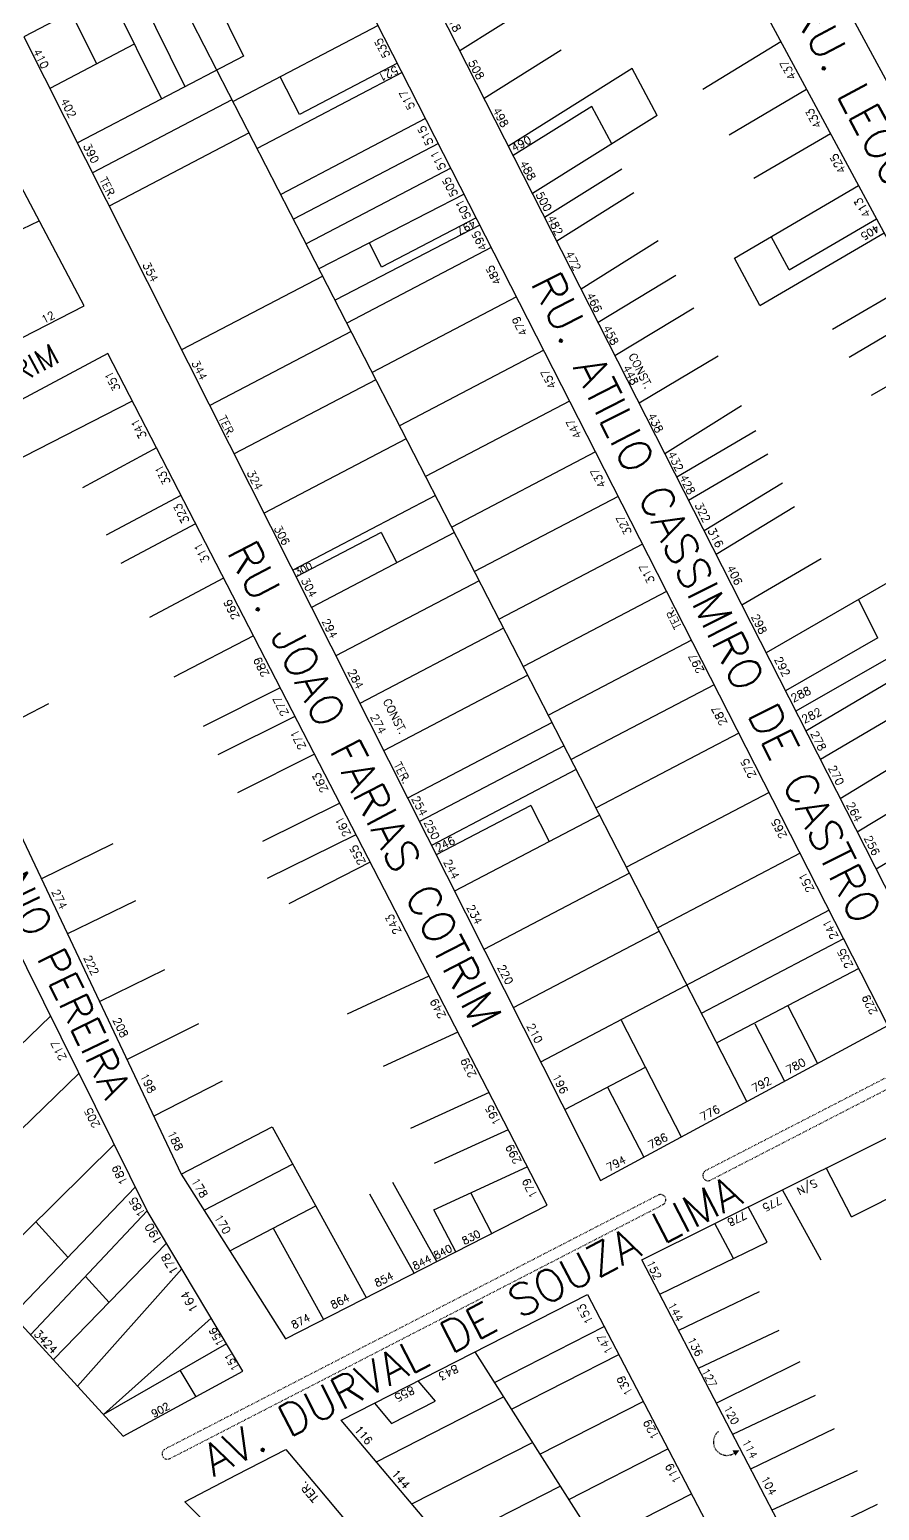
# Model space of a CAD drawing. Extents: x 714896 to 749292, y 8417558 to 8447149.
# Drawn here: x 737199.3 to 737358.6, y 8427139.5 to 8427417.1 of the extents above; entities that cross this region are included whole.
import ezdxf

# ---------------------------------------------------------------- set-up
doc = ezdxf.new("R2010")
doc.units = 0
doc.header["$MEASUREMENT"] = 0
doc.linetypes.add('ACAD_ISO03W100', pattern=[30, 12, -18])
for name, color, linetype in [('LOTE', 7, 'CONTINUOUS'), ('NUM-PORTA', 7, 'CONTINUOUS'), ('QUADRA', 6, 'CONTINUOUS'), ('TEXTO', 7, 'CONTINUOUS'), ('TEXTODERUA', 3, 'CONTINUOUS')]:
    doc.layers.add(name, color=color, linetype=linetype)
doc.styles.add('ROMANS', font='ROMANS.SHX', dxfattribs={"height": 1.5})

msp = doc.modelspace()

# ---------------------------------------------------------------- hatches: boundary and pattern name
at = {"layer": 'LOTE'}
msp.add_hatch(color=7, dxfattribs=at).paths.add_polyline_path([(737332.35, 8427150.81), (737331.04, 8427150.81), (737331.57, 8427149.76)])

# ---------------------------------------------------------------- linework, layer by layer
at = {"layer": 'LOTE', "color": 7}
for p, q in [((737229.48, 8427432.11, 517.29), (737239.33, 8427412.14, 518.48)), ((737333.75, 8427216.17), (737224.16, 8427429.33, 517.29)), ((737218.53, 8427426.37, 517.3), (737228.38, 8427406.41, 518.49)), ((737214.1, 8427424.06, 517.3), (737223.95, 8427404.09, 518.49)), ((737294.27, 8427422.08, 520.22), (737279.94, 8427413.09, 520.5)), ((737207.01, 8427420.35, 517.3), (737211.79, 8427410.65, 517.88)), ((737264.63, 8427417.84, 517.31), (737237.4, 8427403.59, 517.31)), ((737218.88, 8427414.36, 519.14), (737203.05, 8427406.07, 519.14)), ((737325.47, 8427405.93, 520.21), (737340.12, 8427414.86, 520.36)), ((737239.33, 8427412.14, 519.15), (737208.2, 8427395.85, 519.15)), ((737268.22, 8427410.8, 517.31), (737249.87, 8427401.2, 517.31)), ((737298.94, 8427413.23, 520.27), (737284.48, 8427404.18, 520.5)), ((737269.13, 8427409.02, 517.31), (737241.92, 8427394.78, 517.31)), ((737249.87, 8427401.2, 437.93), (737246.26, 8427408.23, 454.99)), ((737312.2, 8427409.78, 520.13), (737289.01, 8427395.26, 520.5)), ((737330.42, 8427397.34, 520.22), (737344.93, 8427405.95, 520.36)), ((737237.16, 8427403.93, 519.16), (737211.02, 8427390.25, 519.16)), ((737304.65, 8427402.7, 520.26), (737289.92, 8427393.48, 520.5)), ((737273.51, 8427400.42, 517.31), (737246.34, 8427386.2, 517.31)), ((737316.94, 8427401, 520.13), (737293.54, 8427386.35, 520.5)), ((737240.41, 8427397.73, 519.16), (737214.17, 8427384, 519.16)), ((737335.02, 8427389.23, 520.22), (737349.43, 8427397.62, 520.36)), ((737275.89, 8427395.77, 517.31), (737248.74, 8427381.56, 517.31)), ((737278.25, 8427391.13, 517.31), (737251.1, 8427376.93, 517.31)), ((737310.28, 8427390.95, 520.27), (737295.81, 8427381.89, 520.5)), ((737280.73, 8427386.26, 517.31), (737253.51, 8427372.23, 517.97)), ((737312.55, 8427386.49, 520.27), (737298.08, 8427377.44, 520.5)), ((737331.39, 8427374.23, 520.14), (737354.68, 8427387.9, 520.36)), ((737190.19, 8427376.05, 518.18), (737201.06, 8427381.25, 518.73)), ((737283.69, 8427380.45, 517.31), (737256.54, 8427366.36, 518.03)), ((737283, 8427381.8, 517.31), (737265.25, 8427372.59, 517.31)), ((737341.66, 8427372.04, 520.2), (737358.07, 8427381.62, 520.36)), ((737317.13, 8427377.49, 520.27), (737302.66, 8427368.43, 520.5)), ((737336.17, 8427365.37, 520.36), (737359.49, 8427378.98, 520.36)), ((737285.82, 8427376.27, 517.31), (737258.73, 8427362.09, 517.31)), ((737254.2, 8427370.9, 519.18), (737227.75, 8427357.07, 519.18)), ((737320.41, 8427371, 520.27), (737305.83, 8427362.2, 520.5)), ((737349.76, 8427360.93, 520.21), (737364.59, 8427369.54, 520.36)), ((737290.55, 8427366.98, 517.31), (737263.5, 8427352.82, 517.31)), ((737323.79, 8427364.87, 520.27), (737309, 8427355.97, 520.5)), ((737352.94, 8427355.72, 520.21), (737367.42, 8427364.29, 520.36)), ((737259.55, 8427360.5, 519.18), (737233.02, 8427346.62, 519.18)), ((737295.65, 8427356.99, 517.31), (737268.62, 8427342.85, 517.31)), ((737328.36, 8427355.91, 520.26), (737313.54, 8427347.04, 520.5)), ((737357.13, 8427348.55, 520.2), (737371.47, 8427356.79, 520.36)), ((737264.19, 8427351.47, 519.18), (737237.59, 8427337.55, 519.18)), ((737218.51, 8427347.42, 517.55), (737191.66, 8427333.74, 517.75)), ((737300.5, 8427347.47, 517.31), (737273.51, 8427333.34, 517.31)), ((737332.75, 8427346.55, 520.26), (737318.35, 8427337.58, 520.5)), ((737335.43, 8427341.86, 520.25), (737320.6, 8427333.17, 520.5)), ((737223.03, 8427338.68, 517.55), (737209.14, 8427331.21, 517.64)), ((737269.88, 8427340.39, 519.18), (737243.2, 8427326.43, 519.18)), ((737305.35, 8427337.94), (737278.4, 8427323.84)), ((737337.65, 8427337.49, 520.25), (737322.82, 8427328.8, 520.5)), ((737340.42, 8427332.09, 520.24), (737325.71, 8427323.13, 520.5)), ((737227.61, 8427329.79, 517.55), (737213.58, 8427322.33, 517.61)), ((737275.36, 8427329.74, 519.18), (737248.59, 8427315.74, 519.18)), ((737309.61, 8427329.58, 517.31), (737282.68, 8427315.49, 517.31)), ((737342.69, 8427327.63, 520.24), (737327.97, 8427318.68, 520.5)), ((737230.36, 8427324.46, 517.55), (737216.34, 8427317, 517.61)), ((737265.17, 8427322.83, 519.18), (737249.22, 8427314.49, 519.18)), ((737278.92, 8427322.81), (737252.1, 8427308.77)), ((737314.15, 8427320.67, 517.31), (737287.26, 8427306.6, 517.31)), ((737347.64, 8427317.92, 520.22), (737332.79, 8427309.21, 520.5)), ((737235.63, 8427314.26, 517.55), (737221.71, 8427306.9, 517.6)), ((737283.56, 8427313.79, 519.19), (737256.67, 8427299.71, 519.19)), ((737363.32, 8427315.27, 519.99), (737337.33, 8427300.29, 520.5)), ((737318.69, 8427311.76, 517.31), (737291.83, 8427297.71, 517.31)), ((737241.2, 8427303.46, 517.55), (737226.3, 8427295.68, 517.58)), ((737288.13, 8427304.9, 519.19), (737261.17, 8427290.79, 519.19)), ((737323.34, 8427302.64, 517.31), (737296.51, 8427288.6, 517.31)), ((737358.3, 8427303.1, 520.12), (737340.96, 8427293.16, 520.5)), ((737368.93, 8427304.25, 519.92), (737342.91, 8427289.33, 520.5)), ((737292.66, 8427296.08, 519.2), (737265.63, 8427281.93, 519.2)), ((737327.6, 8427294.28, 517.31), (737300.8, 8427280.25, 517.31)), ((737362.03, 8427295.76, 520.07), (737344.8, 8427285.6, 520.5)), ((737373.38, 8427295.51, 519.86), (737347.52, 8427280.25, 520.5)), ((737246.25, 8427293.69, 517.55), (737231.81, 8427286.49, 517.47)), ((737189.21, 8427283.73, 518.74), (737202.87, 8427290.79, 517.95)), ((737249, 8427288.35, 517.55), (737234.55, 8427281.16, 517.47)), ((737297.24, 8427287.19, 519.2), (737270.13, 8427273, 519.2)), ((737332.22, 8427285.22, 517.31), (737305.45, 8427271.21, 517.31)), ((737252.67, 8427281.25, 517.55), (737238.23, 8427274.05, 517.47)), ((737299.47, 8427282.85, 519.2), (737272.33, 8427268.65, 519.2)), ((737365.5, 8427281.6, 520.1), (737351.25, 8427272.92, 520.5)), ((737301.75, 8427278.4, 519.2), (737274.58, 8427264.18, 519.2)), ((737368.93, 8427275.45, 520.05), (737354.44, 8427266.66, 520.5)), ((737257.39, 8427272.09, 517.55), (737242.94, 8427264.89, 517.47)), ((737337.9, 8427274.07, 517.31), (737311.17, 8427260.08, 517.31)), ((737293.2, 8427271.67, 519.2), (737275.48, 8427262.4, 519.2)), ((737306.15, 8427269.84, 519.2), (737278.91, 8427255.59, 519.2)), ((737373.01, 8427268.64, 519.97), (737357.99, 8427259.69, 520.5)), ((737201.41, 8427257.94, 518.74), (737214.89, 8427264.53, 517.87)), ((737260.44, 8427266.18, 517.55), (737243.82, 8427257.95, 517.45)), ((737263.1, 8427261.02, 517.55), (737247.83, 8427253.25, 517.42)), ((737343.7, 8427262.69, 517.31), (737317.01, 8427248.72, 517.31)), ((737311.74, 8427258.97, 519.21), (737284.42, 8427244.67, 519.21)), ((737206.31, 8427247.58, 518.74), (737219.18, 8427253.87, 517.84)), ((737349.14, 8427252.01, 517.31), (737295.07, 8427223.54, 519.21)), ((737317.33, 8427248.1, 519.21), (737289.92, 8427233.75, 519.21)), ((737351.87, 8427246.66, 517.31), (737325.18, 8427232.69, 517.31)), ((737212.33, 8427234.9, 518.74), (737224.61, 8427240.94, 517.76)), ((737274.12, 8427239.68, 517.55), (737258.79, 8427232.52, 517.29)), ((737354.71, 8427241.09, 517.31), (737328.09, 8427227.16, 517.31)), ((737341.39, 8427234.09, 0.27), (737346.95, 8427223.29)), ((737203.21, 8427232.2, 515.12), (737191.76, 8427221.13, 515.24)), ((737217.48, 8427224.02, 518.74), (737230.95, 8427230.79, 517.59)), ((737310.14, 8427231.43, 0.54), (737321.43, 8427209.52)), ((737335.23, 8427230.76, 0.27), (737340.79, 8427219.96)), ((737279.56, 8427229.14, 517.55), (737265.55, 8427222.71, 517.22)), ((737314.69, 8427222.57, 518.68), (737299.57, 8427214.61, 519.21)), ((737208.51, 8427221.43, 515.12), (737179.93, 8427193.8, 515.42)), ((737222.51, 8427213.4, 518.74), (737235.43, 8427220.05, 517.44)), ((737285.39, 8427217.84, 517.55), (737270.69, 8427211.11, 517.08)), ((737307.62, 8427218.85, 0.33), (737314.39, 8427205.72)), ((737227.66, 8427202.54, 517.52), (737244.72, 8427211.43, 517.25)), ((737244.72, 8427211.43, 517.25), (737262.38, 8427179.43, 515.82)), ((737288.98, 8427210.88, 517.55), (737275.11, 8427204.57, 516.93)), ((737215.13, 8427208.13, 515.12), (737189.73, 8427183.07, 515.42)), ((737231.95, 8427195.78, 517.52), (737248.57, 8427204.44, 517.26)), ((737275.05, 8427195.84, 516.6), (737292.56, 8427203.94, 517.55)), ((737353.38, 8427194.57, 515.44), (737348.63, 8427203.71, 515.37)), ((737353.38, 8427194.57, 515.45), (737372.87, 8427204.43, 515.38)), ((737275.59, 8427186.15, 515.82), (737267.34, 8427200.98, 516.86)), ((737271.36, 8427184, 515.82), (737263.03, 8427198.79, 516.86)), ((737285.93, 8427191.42, 515.82), (737281.96, 8427199.04, 516.57)), ((737347.66, 8427186.41, 515.53), (737340.4, 8427199.62, 515.37)), ((737221.3, 8427195.7, 514.81), (737199.44, 8427172.46, 515.42)), ((737236.77, 8427188.18, 517.52), (737252.91, 8427196.59, 517.27)), ((737279.16, 8427187.97, 515.82), (737275.05, 8427195.84, 516.6)), ((737337.55, 8427189.8, 515.53), (737334, 8427196.44, 515.37)), ((737244.93, 8427192.43, 516.58), (737254.37, 8427175.34, 515.82)), ((737331.25, 8427186.75, 515.53), (737327.73, 8427193.32, 515.37)), ((737224.92, 8427189.62, 514.49), (737203.7, 8427167.79, 515.42)), ((737317.4, 8427180.03, 516.39), (737337.55, 8427189.8, 515.53)), ((737227.79, 8427184.81, 514.49), (737208.23, 8427162.84, 515.42)), ((737336.01, 8427180.48, 515.68), (737320.94, 8427173.23, 516.39)), ((737233.3, 8427175.56, 514.49), (737213.09, 8427157.52, 515.42)), ((737286.39, 8427163.49), (737306.98, 8427173.98)), ((737339.74, 8427173.23, 515.73), (737324.63, 8427166.14, 516.39)), ((737236.17, 8427170.76, 514.81), (737213.09, 8427157.52, 515.42)), ((737282.75, 8427169.23, 515.35), (737334.17, 8427088.42, 513.43)), ((737289.58, 8427158.48), (737309.72, 8427168.74)), ((737343.67, 8427167.38, 515.74), (737328.01, 8427159.65, 516.39)), ((737264.27, 8427148.64), (737288.12, 8427160.79)), ((737346.53, 8427161.04, 515.75), (737331.06, 8427153.77, 516.39)), ((737294.93, 8427150.07), (737314.31, 8427159.94)), ((737350.09, 8427154.84, 515.75), (737334.44, 8427147.28, 516.39)), ((737270.92, 8427140.76), (737293.53, 8427152.28)), ((737300.33, 8427141.6), (737318.93, 8427151.07)), ((737354.39, 8427146.92, 515.75), (737338.44, 8427139.59, 516.39)), ((737277.32, 8427133.18), (737298.74, 8427144.09)), ((737305.46, 8427133.53), (737323.33, 8427142.64)), ((737358.18, 8427140.64, 515.73), (737341.98, 8427132.8, 516.39))]:
    msp.add_line(p, q, dxfattribs=at)
at = {"layer": 'LOTE', "color": 7, "flags": 128}
for points, elevation in [([(737316.94, 8427401), (737312.2, 8427409.78)], 520.36), ([(737308.44, 8427395.68), (737304.65, 8427402.7)], 520.36), ([(737341.66, 8427372.04), (737338.29, 8427378.28)], 520.36), ([(737265.25, 8427372.59), (737262.96, 8427377.1)], 517.31), ([(737336.17, 8427365.37), (737331.39, 8427374.23)], 520.36), ([(737265.17, 8427322.83), (737268.09, 8427317.14)], 519.18), ([(737358.3, 8427303.1), (737354.64, 8427310.27)], 520.5), ([(737293.2, 8427271.67), (737296.68, 8427264.89)], 519.2)]:
    msp.add_lwpolyline(points, dxfattribs=dict(at, elevation=elevation))
at = {"layer": 'LOTE', "color": 7, "linetype": 'ACAD_ISO03W100', "ltscale": 0.01}
msp.add_lwpolyline([(737425.29, 8427254.35), (737326.02, 8427203.21), (737326.02, 8427203.21), (737325.84, 8427203.1), (737325.66, 8427202.91), (737325.55, 8427202.71), (737325.49, 8427202.49), (737325.47, 8427202.29), (737325.51, 8427202.04), (737325.61, 8427201.81), (737325.75, 8427201.63), (737325.93, 8427201.48), (737326.14, 8427201.38), (737326.35, 8427201.33), (737326.59, 8427201.33), (737326.82, 8427201.38), (737327.01, 8427201.48), (737426.21, 8427252.57)], dxfattribs=at)
at = {"layer": 'LOTE', "color": 7, "linetype": 'CONTINUOUS', "flags": 128}
for points, elevation in [([(737196.06, 8427176.15), (737219.08, 8427200.18)], 515.42), ([(737272.04, 8427163.8), (737275.27, 8427159.98)], 515.35)]:
    msp.add_lwpolyline(points, dxfattribs=dict(at, elevation=elevation))
at = {"layer": 'LOTE', "color": 7, "linetype": 'ACAD_ISO03W100', "ltscale": 0.01}
msp.add_lwpolyline([(737225.62, 8427149.27), (737299.96, 8427187.54), (737318, 8427196.83), (737318.18, 8427196.95), (737318.36, 8427197.14), (737318.47, 8427197.34), (737318.53, 8427197.56), (737318.55, 8427197.76), (737318.51, 8427198.01), (737318.41, 8427198.24), (737318.27, 8427198.42), (737318.09, 8427198.57), (737317.88, 8427198.67), (737317.67, 8427198.72), (737317.42, 8427198.72), (737317.2, 8427198.67), (737317, 8427198.57), (737299.05, 8427189.32), (737224.62, 8427151.01), (737224.45, 8427150.9), (737224.26, 8427150.71), (737224.15, 8427150.5), (737224.09, 8427150.29), (737224.08, 8427150.09), (737224.11, 8427149.84), (737224.21, 8427149.61), (737224.35, 8427149.43), (737224.54, 8427149.27), (737224.74, 8427149.17), (737224.95, 8427149.12), (737225.2, 8427149.12), (737225.42, 8427149.18)], close=True, dxfattribs=at)
at = {"layer": 'LOTE', "color": 7, "linetype": 'CONTINUOUS', "flags": 128}
for points in [[(737200.41, 8427193.61), (737206.44, 8427186.98)], [(737209.71, 8427183.38), (737214.14, 8427178.52)], [(737230.45, 8427160.84), (737227.5, 8427165.79)], [(737263.9, 8427159.64), (737267.13, 8427155.82)], [(737267.13, 8427155.82), (737275.27, 8427159.98)]]:
    msp.add_lwpolyline(points, dxfattribs=at)
at = {"layer": 'LOTE', "color": 7, "linetype": 'ACAD_ISO03W100', "ltscale": 0.005}
msp.add_arc((737329.98, 8427152.36), 2.52, 128.2877, 311.0133, dxfattribs=at)
at = {"layer": 'QUADRA', "color": 6}
for points in [[(737422.67, 8427261.98), (737367.43, 8427364.29), (737308.73, 8427473), (737261.76, 8427448.82), (737318.35, 8427337.58), (737370.21, 8427235.66)], [(737368.18, 8427213.43), (737437.84, 8427079.91), (737384.15, 8427051.76), (737314.04, 8427186.51), (737368.18, 8427213.43)], [(737303.85, 8427179.99), (737373.28, 8427046.84), (737357.44, 8427038.22), (737257.66, 8427156.46), (737303.85, 8427179.99)]]:
    msp.add_lwpolyline(points, close=True, dxfattribs=at)
at = {"layer": 'QUADRA', "color": 6, "linetype": 'CONTINUOUS'}
for points in [[(737486.56, 8427296.34), (737434.77, 8427269.43), (737349.65, 8427426.46), (737403.85, 8427455.82), (737486.56, 8427296.34)], [(737252.1, 8427308.77), (737306.26, 8427201.34), (737360.15, 8427230.41), (737305.35, 8427337.94), (737251.5, 8427443.63), (737198.18, 8427415.73)], [(737209.48, 8427365.3), (737183.94, 8427413.63), (737076.34, 8427357.37), (737084.21, 8427333.19), (737098.98, 8427297.32), (737108.08, 8427283.5), (737132.63, 8427246.46), (737152.15, 8427223.98), (737191.49, 8427258.42), (737158.68, 8427327.48), (737154.18, 8427336.96)], [(737296.31, 8427196.71), (737213.89, 8427356.38), (737166.71, 8427331.2), (737227.66, 8427202.54), (737247.21, 8427171.7), (737296.31, 8427196.71)], [(737195.46, 8427247.76), (737182.69, 8427238.97), (737158.95, 8427216.75), (737216.8, 8427153.46), (737239.24, 8427165.6), (737221.3, 8427195.7), (737195.46, 8427247.76)], [(737247.28, 8427150.95), (737253.02, 8427144.15), (737258.88, 8427137.2), (737264.69, 8427130.32), (737269.85, 8427124.2), (737275.01, 8427118.09), (737279.77, 8427112.45), (737284.06, 8427107.36), (737288.55, 8427102.04), (737293.16, 8427096.57), (737297.58, 8427091.34), (737290.23, 8427088.45), (737283.28, 8427085.73), (737273.43, 8427095.67), (737265.7, 8427103.47), (737258.65, 8427110.59), (737253.07, 8427116.22), (737247.39, 8427121.96), (737241.05, 8427128.35), (737234.92, 8427134.54), (737228.38, 8427141.14), (737238.06, 8427146.17), (737247.28, 8427150.95)]]:
    msp.add_lwpolyline(points, close=True, dxfattribs=at)

# ---------------------------------------------------------------- texts
at = {"layer": 'NUM-PORTA', "color": 7, "style": 'ROMANS'}
for s, height, rotation, p in [('518', 1.504, 296.6541, (737277.14, 8427419.92)), ('535', 1.5, 116.9988, (737266.91, 8427412.24)), ('410', 1.501, 296.9289, (737199.85, 8427413.02)), ('508', 1.5, 298.2703, (737281.44, 8427410.93)), ('437', 1.52, 118.6034, (737343.05, 8427408.14)), ('521', 1.5, 206.9988, (737267.91, 8427410.36)), ('517', 1.5, 116.9981, (737271.56, 8427402.54)), ('402', 1.498, 297.0149, (737204.98, 8427403.75)), ('498', 1.504, 298.2703, (737286, 8427401.99)), ('433', 1.52, 118.6044, (737347.84, 8427399.07)), ('515', 1.5, 116.999, (737275.01, 8427395.83, -517.31)), ('490', 1.504, 28.2703, (737290.09, 8427394.12)), ('390', 1.498, 297.0149, (737209.25, 8427395.28)), ('511', 1.5, 116.999, (737277.37, 8427391.19, -517.31)), ('488', 1.504, 298.2703, (737291.09, 8427392.05)), ('425', 1.52, 118.602, (737352.4, 8427390.6)), ('505', 1.5, 116.9983, (737279.63, 8427386.2)), ('500', 1.504, 298.2703, (737294.08, 8427386.22)), ('501', 1.5, 116.9986, (737282.08, 8427382)), ('413', 1.52, 120.9481, (737357.05, 8427382.42)), ('497', 1.4, 206.9986, (737282.44, 8427381.5)), ('482', 1.504, 296.5923, (737296.23, 8427381.81)), ('405', 1.4, 210.6625, (737358.04, 8427380.59)), ('495', 1.5, 116.9978, (737285.13, 8427376.14)), ('472', 1.504, 296.5923, (737299.61, 8427375.15)), ('354', 1.496, 297.0709, (737220.38, 8427373.01)), ('485', 1.5, 116.998, (737287.79, 8427369.66)), ('466', 1.504, 296.5923, (737303.58, 8427367.35)), ('12', 1.451, 27.2343, (737201.93, 8427361.97)), ('479', 1.5, 116.9982, (737292.69, 8427360.1)), ('458', 1.504, 296.5923, (737306.7, 8427361.22)), ('351', 1.514, 117.096, (737216.34, 8427349.76)), ('344', 1.496, 297.067, (737229.56, 8427354.63)), ('457', 1.5, 116.9992, (737298.08, 8427350.18)), ('448', 1.504, 296.5867, (737310.4, 8427353.74)), ('438', 1.504, 296.5903, (737315.06, 8427344.78)), ('341', 1.514, 117.096, (737221.26, 8427340.86)), ('447', 1.5, 116.9991, (737302.85, 8427340.87)), ('432', 1.504, 296.5937, (737318.83, 8427337.57, -520.5)), ('331', 1.518, 116.9906, (737225.75, 8427332.2)), ('324', 1.496, 297.0706, (737239.95, 8427334.03)), ('437', 1.499, 116.9981, (737307.41, 8427331.61)), ('428', 1.504, 296.5937, (737321.05, 8427333.21, -520.5)), ('323', 1.518, 116.9906, (737229.27, 8427324.98)), ('322', 1.504, 296.6011, (737323.91, 8427328.01, -520.5)), ('327', 1.499, 116.9981, (737312.21, 8427322.85)), ('306', 1.496, 297.0748, (737245.02, 8427323.67)), ('316', 1.504, 296.6011, (737326.33, 8427323.26, -520.5)), ('311', 1.518, 116.9906, (737233.07, 8427317.62)), ('300', 1.3, 27.0678, (737249.42, 8427314.63)), ('317', 1.499, 116.9981, (737316.52, 8427313.73)), ('406', 1.504, 296.6011, (737329.9, 8427316.24)), ('304', 1.496, 297.0678, (737250.1, 8427313.9)), ('266', 1.518, 116.9898, (737238.67, 8427307)), ('294', 1.496, 297.0609, (737254, 8427306.21)), ('298', 1.504, 296.5984, (737334.5, 8427307.06)), ('297', 1.5, 116.9931, (737325.79, 8427296.89)), ('289', 1.518, 116.9898, (737244.24, 8427296.21)), ('284', 1.496, 297.0609, (737258.84, 8427296.75)), ('292', 1.504, 296.6097, (737338.85, 8427299.07)), ('277', 1.518, 116.9981, (737247.9, 8427288.88, -517.55)), ('288', 1.504, 26.6097, (737342.45, 8427290.96)), ('274', 1.496, 297.0609, (737263.1, 8427288.3)), ('287', 1.499, 116.9931, (737330.11, 8427287.09)), ('282', 1.504, 26.6097, (737344.47, 8427286.99)), ('271', 1.518, 116.9981, (737251.16, 8427282.58, -517.55)), ('278', 1.504, 296.599, (737345.61, 8427285.17)), ('275', 1.499, 116.9857, (737335.55, 8427277.23)), ('263', 1.518, 116.9981, (737255.32, 8427274.52, -517.55)), ('270', 1.504, 296.6028, (737348.94, 8427278.71)), ('254', 1.496, 297.0697, (737270.82, 8427272.95)), ('264', 1.504, 296.6093, (737352.35, 8427271.85)), ('261', 1.517, 117.005, (737259.56, 8427266.28)), ('265', 1.499, 116.9857, (737341.3, 8427265.94)), ('250', 1.496, 297.0697, (737273.12, 8427268.49)), ('255', 1.517, 117.0074, (737262.29, 8427260.97)), ('246', 1.496, 27.0597, (737275.78, 8427262.86, 519.2)), ('256', 1.504, 296.6093, (737355.65, 8427265.56)), ('244', 1.496, 297.0597, (737276.82, 8427261.09)), ('251', 1.499, 116.9857, (737346.42, 8427255.85)), ('274', 1.503, 295.5155, (737203.34, 8427255.51)), ('234', 1.496, 297.0626, (737281.13, 8427252.6)), ('243', 1.517, 117.0074, (737268.99, 8427247.99)), ('241', 1.498, 116.9489, (737350.92, 8427247.05, -517.31)), ('235', 1.498, 116.9489, (737353.69, 8427241.61, -517.31)), ('222', 1.503, 295.5536, (737209.31, 8427243.13)), ('220', 1.496, 297.065, (737286.92, 8427241.34)), ('229', 1.497, 116.8615, (737358.27, 8427232.95)), ('249', 1.517, 116.9915, (737277.36, 8427232.21)), ('208', 1.503, 295.5868, (737214.8, 8427231.45)), ('210', 1.496, 297.0555, (737292.42, 8427230.32)), ('217', 1.515, 116.6362, (737206.25, 8427224.33)), ('239', 1.517, 116.9915, (737283.09, 8427221.11)), ('780', 1.485, 27.512, (737341.55, 8427221.3)), ('198', 1.502, 296.104, (737219.95, 8427221)), ('196', 1.496, 297.0555, (737297.2, 8427220.84)), ('792', 1.485, 27.512, (737335.12, 8427217.83)), ('205', 1.515, 116.6362, (737212.52, 8427211.7)), ('195', 1.516, 116.9809, (737287.69, 8427212.23)), ('776', 1.486, 27.6029, (737325.45, 8427212.49)), ('188', 1.502, 296.104, (737225.05, 8427210.24)), ('299', 1.514, 116.9575, (737291.51, 8427204.92)), ('786', 1.486, 27.6029, (737315.69, 8427207.23)), ('794', 1.486, 27.6029, (737307.88, 8427203.01)), ('189', 1.515, 116.6362, (737217.66, 8427201.03)), ('178', 1.502, 299.9928, (737229.53, 8427201.27)), ('179', 1.499, 116.7958, (737294.57, 8427198.54)), ('S/N', 1.452, 206.6419, (737346.48, 8427201.68)), ('185', 1.5, 120.201, (737221.01, 8427195.11)), ('775', 1.453, 206.6273, (737339.82, 8427198.43)), ('170', 1.502, 299.9928, (737233.84, 8427194.47)), ('778', 1.453, 206.6273, (737333.27, 8427195.67)), ('190', 1.583, 120.201, (737224.15, 8427190.04)), ('830', 1.4, 26.9989, (737280.76, 8427189.29)), ('840', 1.4, 26.9989, (737275.44, 8427186.56, -0.03)), ('178', 1.593, 120.049, (737227.26, 8427184.36)), ('844', 1.438, 26.9989, (737271.49, 8427184.55, -0.03)), ('152', 1.452, 296.0623, (737314.86, 8427185.96)), ('854', 1.438, 27.0733, (737264.37, 8427181.35)), ('164', 1.621, 119.5233, (737230.93, 8427177.22)), ('153', 1.528, 117.7954, (737304.98, 8427174.95)), ('144', 1.451, 297.3218, (737318.88, 8427178.05)), ('3424', 1.515, 313.6687, (737199.95, 8427172.52)), ('156', 1.4, 118.4085, (737235.74, 8427170.81)), ('147', 1.524, 117.6098, (737308.71, 8427169.34)), ('136', 1.451, 297.328, (737322.56, 8427171.52)), ('151', 1.4, 118.4085, (737238.58, 8427166.14)), ('843', 1.5, 206.9028, (737279.19, 8427166.92)), ('139', 1.524, 117.6174, (737312.38, 8427161.53)), ('127', 1.451, 297.4334, (737325.18, 8427165.7)), ('855', 1.5, 206.9028, (737270.93, 8427162.9)), ('902', 1.4, 29.4445, (737222.57, 8427156.89)), ('120', 1.451, 297.3738, (737329.34, 8427158.74)), ('129', 1.523, 117.5846, (737317.36, 8427153.34)), ('116', 1.5, 310.3057, (737260.04, 8427154.63)), ('114', 1.451, 297.3715, (737332.8, 8427152.39)), ('144', 1.528, 310.1982, (737266.99, 8427146.38)), ('104', 1.451, 297.3866, (737336.36, 8427145.5))]:
    msp.add_text(s, height=height, rotation=rotation, dxfattribs=at).set_placement(p)
at = {"layer": 'NUM-PORTA', "style": 'ROMANS'}
for s, height, rotation, p in [('864', 1.443, 27.6319, (737256.14, 8427177.23, -515.82)), ('874', 1.443, 27.6319, (737248.77, 8427173.48, -515.82)), ('119', 1.524, 117.577, (737321.48, 8427145.11))]:
    msp.add_text(s, height=height, rotation=rotation, dxfattribs=at).set_placement(p)
at = {"layer": 'TEXTO', "style": 'ROMANS'}
for s, height, rotation, p in [('TER.', 1.497, 297.0466, (737212.31, 8427388.93, -519.16)), ('CONST.', 1.504, 296.6796, (737311.51, 8427355.98)), ('TER.', 1.496, 297.0719, (737234.64, 8427344.25)), ('TER.', 1.5, 116.9931, (737321.56, 8427305.21)), ('CONST.', 1.496, 297.0746, (737265.45, 8427291.2, -519.2)), ('TER.', 1.496, 297.0746, (737267.47, 8427279.32, -519.2)), ('TER.', 1.5, 130, (737253.58, 8427141.86))]:
    msp.add_text(s, height=height, rotation=rotation, dxfattribs=at).set_placement(p)
at = {"layer": 'TEXTODERUA', "style": 'ROMANS'}
for s, height, rotation, p in [('RU. LEOCADIA ', 6, 298.3187, (737342.05, 8427420.56)), ('RU. ATILIO CASSIMIRO DE CASTRO', 6, 296.7206, (737293.07, 8427369.67)), ('TV.JOAO F.COTRIM', 4, 28.2835, (737163.2, 8427332.3)), ('RU. JOAO FARIAS COTRIM ', 6, 297.3945, (737236.11, 8427319.26)), ('RU. TEOTONIO PEREIRA', 5.5, 295.831, (737176.66, 8427292.38)), ('AV. DURVAL DE SOUZA LIMA', 6, 27.3252, (737233.71, 8427145.78))]:
    msp.add_text(s, height=height, rotation=rotation, dxfattribs=at).set_placement(p)

doc.saveas('drawing.dxf')
